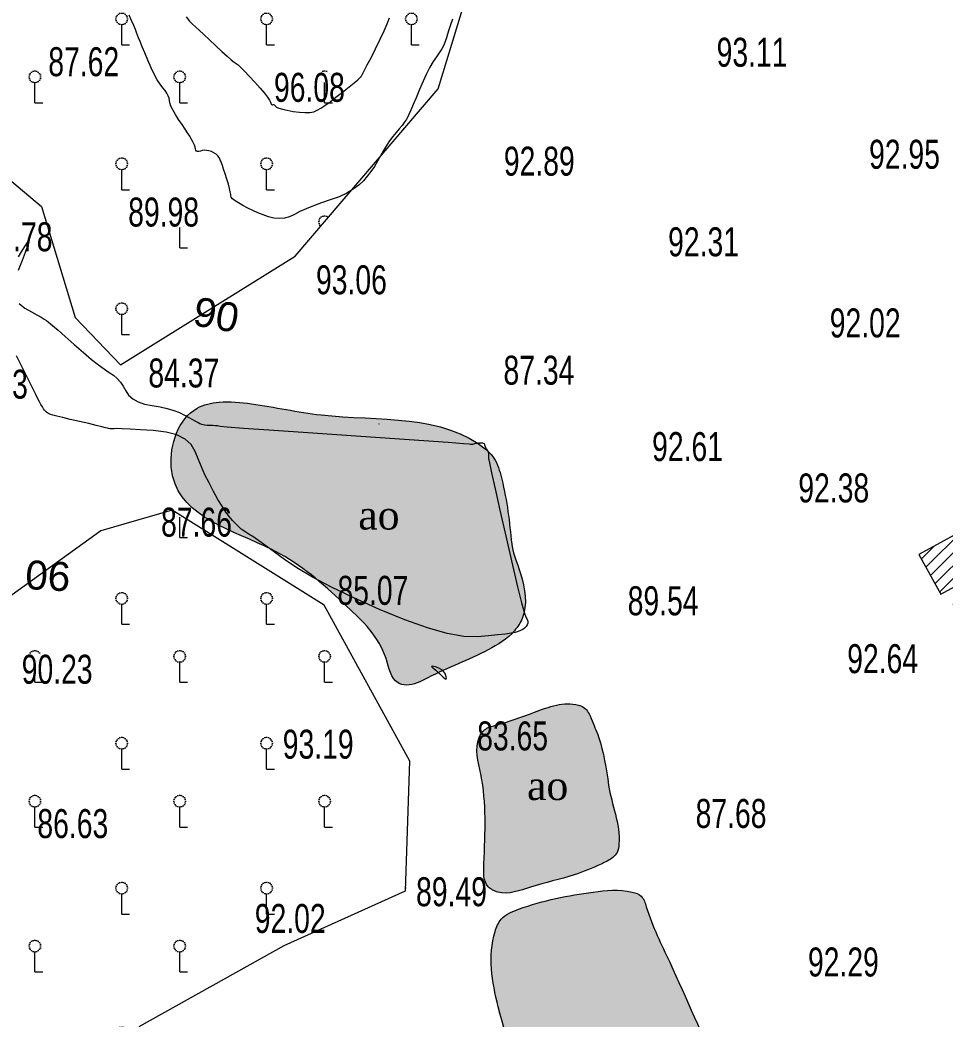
# Model space of a CAD drawing. Header units: metres. Extents: x 431726 to 434411, y 2469261 to 2472412.
# Drawn here: x 434132 to 434259.7, y 2471017.5 to 2471155.4 of the extents above; entities that cross this region are included whole.
import ezdxf
from ezdxf.enums import TextEntityAlignment as Align

# ---------------------------------------------------------------- set-up
doc = ezdxf.new("R2010")
doc.units = ezdxf.units.M
doc.header["$MEASUREMENT"] = 0
doc.linetypes.add('ACAD_ISO02W100', pattern=[15, 12, -3])
for name, color, linetype, lineweight in [('CAO DO', 8, 'Continuous', 18), ('ghi chu-ks', 8, 'Continuous', 18), ('hanh nha', 8, 'Continuous', 18), ('mat nuoc-ks', 8, 'DUONG_MEP_NUOC', 18), ('MH_DongMuc', 8, 'Continuous', 18), ('MH_DongMuc_Con', 8, 'Continuous', 18), ('nha cua-ks', 8, 'Continuous', 18), ('ranh gioi thuc vat-ks', 8, 'RAO_T_VAT', 18), ('thuc vat-ks', 8, 'Continuous', 18)]:
    doc.layers.add(name, color=color, linetype=linetype, lineweight=lineweight)
doc.styles.add('AO', font='VNTIMEI.TTF')
doc.styles.get("Standard").update_dxf_attribs({"font": 'arial.ttf'})
doc.linetypes.add('DUONG_MEP_NUOC', pattern='A,0.2,[130,ltypeshp.shx,S=0.15,R=0,X=0,Y=0.15],0.05,[130,ltypeshp.shx,S=0.15,R=0,X=0,Y=0.15],1', length=1.25)
doc.linetypes.add('RAO_T_VAT', pattern='A,0,[133,ltypeshp.shx,S=0.34,R=0,X=-0.17,Y=0],-2,[133,ltypeshp.shx,S=0.08,R=0,X=0,Y=0],-1.5,[133,ltypeshp.shx,S=0.08,R=0,X=0,Y=0],-1.5,[133,ltypeshp.shx,S=0.08,R=0,X=0,Y=0],-2', length=7)
pattern_1 = [(0, (14.8, 7.6), (0, 20), [0, -20]), (0, (14.76, 7.848), (0, 20), [0, -20]), (0, (14.648, 8.07), (0, 20), [0, -20]), (0, (14.47, 8.248), (0, 20), [0, -20]), (0, (14.248, 8.36), (0, 20), [0, -20]), (0, (14, 8.4), (0, 20), [0, -20]), (0, (13.752, 8.36), (0, 20), [0, -20]), (0, (13.53, 8.248), (0, 20), [0, -20]), (0, (13.352, 8.07), (0, 20), [0, -20]), (0, (13.24, 7.848), (0, 20), [0, -20]), (0, (13.2, 7.6), (0, 20), [0, -20]), (0, (13.24, 7.352), (0, 20), [0, -20]), (0, (13.352, 7.13), (0, 20), [0, -20]), (0, (13.53, 6.952), (0, 20), [0, -20]), (0, (13.752, 6.84), (0, 20), [0, -20]), (0, (14, 6.8), (0, 20), [0, -20]), (0, (14.248, 6.84), (0, 20), [0, -20]), (0, (14.47, 6.952), (0, 20), [0, -20]), (0, (14.648, 7.13), (0, 20), [0, -20]), (0, (14.76, 7.352), (0, 20), [0, -20]), (0, (6.76, 15.352), (0, 20), [0, -20]), (0, (6.648, 15.13), (0, 20), [0, -20]), (0, (6.47, 14.952), (0, 20), [0, -20]), (0, (6.248, 14.84), (0, 20), [0, -20]), (0, (6, 14.8), (0, 20), [0, -20]), (0, (5.752, 14.84), (0, 20), [0, -20]), (0, (5.53, 14.952), (0, 20), [0, -20]), (0, (5.352, 15.13), (0, 20), [0, -20]), (0, (5.24, 15.352), (0, 20), [0, -20]), (0, (5.2, 15.6), (0, 20), [0, -20]), (0, (5.24, 15.848), (0, 20), [0, -20]), (0, (5.352, 16.07), (0, 20), [0, -20]), (0, (5.53, 16.248), (0, 20), [0, -20]), (0, (5.752, 16.36), (0, 20), [0, -20]), (0, (6, 16.4), (0, 20), [0, -20]), (0, (6.248, 16.36), (0, 20), [0, -20]), (0, (6.47, 16.248), (0, 20), [0, -20]), (0, (6.648, 16.07), (0, 20), [0, -20]), (0, (6.76, 15.848), (0, 20), [0, -20]), (0, (6.8, 15.6), (0, 20), [0, -20]), (0, (14, 4), (0, 20), [1.086, -18.914]), (0, (6, 12), (0, 20), [1.086, -18.914]), (90, (14, 4), (-20, 1e-15), [2.8, -17.2]), (90, (6, 12), (-20, 1e-15), [2.8, -17.2])]

msp = doc.modelspace()

# ---------------------------------------------------------------- hatches: boundary and pattern name
at = {"layer": 'hanh nha', "lineweight": 0}
h = msp.add_hatch(dxfattribs=at)
h.set_pattern_fill('ANSI31', color=8, scale=10, style=0)
h.set_pattern_definition([(45, (0, 0), (-0.8838834765, 0.8838834765), [])])
h.paths.add_polyline_path([(434287.51, 2470973.12), (434280.17, 2470969.49), (434276.98, 2470975.93), (434284.33, 2470979.56)])
h.paths.add_polyline_path([(434289.18, 2470984.48), (434283.25, 2470981.55), (434284.26, 2470979.52), (434276.98, 2470975.93), (434272.57, 2470984.85), (434285.77, 2470991.38)])
h.paths.add_polyline_path([(434342.81, 2471076.36), (434338.38, 2471072.8), (434329.7, 2471083.59), (434334.13, 2471087.15)])
h.paths.add_polyline_path([(434341.68, 2471068.68), (434334.79, 2471063.14), (434330.92, 2471067.94), (434337.82, 2471073.48)])
h.paths.add_polyline_path([(434326.55, 2471064.42), (434337.82, 2471073.48), (434329.7, 2471083.59), (434318.43, 2471074.52)])
h.paths.add_polyline_path([(434307.17, 2471069.45), (434282.95, 2471056.19), (434275.58, 2471069.65), (434299.79, 2471082.91)])
h.paths.add_polyline_path([(434285.61, 2471082.79), (434280.71, 2471080.11), (434278.15, 2471084.79), (434283.04, 2471087.47)], flags=17)
h.paths.add_polyline_path([(434259.09, 2471076.16), (434290.13, 2471093.16), (434287.13, 2471098.63), (434256.09, 2471081.63)])
h.paths.add_polyline_path([(434280.92, 2471079.72), (434263.32, 2471070.09), (434260.55, 2471075.15), (434278.15, 2471084.79)])
h.paths.add_polyline_path([(434265.17, 2470970.99), (434266.72, 2470970.99), (434266.72, 2470971.83), (434265.17, 2470971.83)], flags=9)
h.paths.add_polyline_path([(434275.3, 2470971.03), (434276.85, 2470971.03), (434276.85, 2470971.87), (434275.3, 2470971.87)], flags=9)
h.paths.add_polyline_path([(434281.09, 2470973.6), (434282.65, 2470973.6), (434282.65, 2470974.44), (434281.09, 2470974.44)], flags=24)
h.paths.add_polyline_path([(434278.01, 2470981.07), (434285.94, 2470981.07), (434285.94, 2470987.27), (434278.01, 2470987.27)], flags=24)
h.paths.add_polyline_path([(434335.83, 2471079.1), (434337.38, 2471079.1), (434337.38, 2471079.94), (434335.83, 2471079.94)], flags=24)
h.paths.add_polyline_path([(434335.91, 2471067.76), (434337.47, 2471067.76), (434337.47, 2471068.6), (434335.91, 2471068.6)], flags=24)
h.paths.add_polyline_path([(434328.83, 2471074.52), (434330.38, 2471074.52), (434330.38, 2471075.36), (434328.83, 2471075.36)], flags=24)
h.paths.add_polyline_path([(434287.86, 2471066.1), (434295.79, 2471066.1), (434295.79, 2471072.3), (434287.86, 2471072.3)], flags=24)
h.paths.add_polyline_path([(434267.32, 2471074.89), (434275.24, 2471074.89), (434275.24, 2471081.09), (434267.32, 2471081.09)], flags=24)
h.paths.add_polyline_path([(434269.3, 2471084.56), (434277.22, 2471084.56), (434277.22, 2471090.76), (434269.3, 2471090.76)], flags=24)
h.paths.add_polyline_path([(434186.14, 2470973.56), (434187.7, 2470973.56), (434187.7, 2470974.4), (434186.14, 2470974.4)], flags=9)
at = {"layer": 'mat nuoc-ks', "linetype": 'ACAD_ISO02W100'}
h = msp.add_hatch(dxfattribs=at)
h.set_pattern_fill('MUDST', color=8, scale=10, style=0)
edge = h.paths.add_edge_path()
edge.add_spline(control_points=[(434252.41, 2470874.91), (434249.31, 2470876.21), (434245.82, 2470878.31), (434240.91, 2470880.78), (434234.82, 2470879.67), (434227.15, 2470878.97), (434221.24, 2470872.85), (434216.72, 2470868.68), (434211.58, 2470865.51), (434207.44, 2470862.52), (434203.35, 2470862.46), (434201.13, 2470862.55), (434199.05, 2470862.27), (434198.76, 2470860.54), (434198.32, 2470858.99), (434200.99, 2470854.29), (434208.98, 2470850.68), (434219.42, 2470844.39), (434230.07, 2470841.1), (434237.75, 2470836.82), (434242.69, 2470835.53), (434245.5, 2470835), (434247.52, 2470835.04), (434251.44, 2470839.08), (434256.88, 2470846.52), (434262.35, 2470856.22), (434265.06, 2470863.15), (434266.07, 2470866.13), (434266.1, 2470867.76), (434263.26, 2470869.61), (434258.79, 2470871.65), (434254.68, 2470873.96), (434252.41, 2470874.91)], knot_values=[0, 0, 0, 0, 10.083244, 12.398357, 16.054478, 28.061867, 34.398061, 40.89356, 46.515881, 52.63257, 55.578659, 58.391633, 59.706407, 61.100883, 63.041761, 64.430602, 76.552966, 88.080778, 101.324596, 109.627003, 114.332251, 116.499366, 118.316664, 120.01737, 132.694223, 146.495364, 153.124674, 154.905359, 156.040994, 157.644438, 164.150531, 171.518207, 171.518207, 171.518207, 171.518207], degree=3, periodic=0)
edge = h.paths.add_edge_path()
edge.add_spline(control_points=[(434260.55, 2470895.92), (434258, 2470896.92), (434254.66, 2470898.48), (434250.95, 2470900.46), (434249.16, 2470900.91), (434244.54, 2470900.77), (434242.23, 2470894.53), (434238.85, 2470890.4), (434238.61, 2470888.21), (434238.82, 2470886.6), (434241.01, 2470883.34), (434247.22, 2470880.48), (434253.72, 2470875.93), (434260.05, 2470873.89), (434263.11, 2470871.62), (434265.28, 2470871.13), (434266.37, 2470871.55), (434269.13, 2470874), (434269.15, 2470880.64), (434270.5, 2470885.97), (434271.4, 2470889.49), (434269.48, 2470891.77), (434265.79, 2470893.71), (434262.3, 2470895.23), (434260.55, 2470895.92)], knot_values=[0, 0, 0, 0, 8.212612, 11.063722, 12.561397, 13.72363, 24.56211, 28.084175, 29.72145, 30.99738, 32.88619, 41.125891, 50.815646, 56.760025, 60.783461, 62.158851, 63.145658, 64.182296, 73.034572, 80.502724, 81.935016, 83.131117, 88.855951, 94.507104, 94.507104, 94.507104, 94.507104], degree=3, periodic=0)
edge = h.paths.add_edge_path()
edge.add_spline(control_points=[(434281.45, 2470920.95), (434281.99, 2470924.94), (434283.98, 2470930.73), (434287.26, 2470936.61), (434287.6, 2470939.68), (434286.76, 2470941.48), (434278.25, 2470941.59), (434266.61, 2470946.57), (434254.15, 2470955.41), (434248.3, 2470963.15), (434246.14, 2470966.84), (434244.24, 2470968.61), (434240.42, 2470968.35), (434236.76, 2470967.55), (434233.23, 2470966.47), (434230.99, 2470964.32), (434232.84, 2470955.55), (434235.42, 2470944.5), (434238.86, 2470931.99), (434244.32, 2470923.77), (434251.71, 2470919.37), (434258.91, 2470914.58), (434265.3, 2470911.06), (434269.1, 2470908.18), (434272.28, 2470907.57), (434276.93, 2470908.06), (434278.48, 2470914.87), (434281.15, 2470918.82), (434281.45, 2470920.95)], knot_values=[0, 0, 0, 0, 12.073537, 18.101335, 19.945596, 21.172194, 23.512957, 42.674211, 60.3402, 68.133491, 71.530854, 73.281483, 75.509684, 82.310783, 84.919958, 86.391365, 91.1669, 108.551493, 123.138711, 129.029141, 137.666683, 148.468669, 155.054437, 159.633507, 162.45046, 164.654813, 172.871715, 179.306504, 179.306504, 179.306504, 179.306504], degree=3, periodic=0)
edge = h.paths.add_edge_path()
edge.add_spline(control_points=[(434228.66, 2471010.28), (434226.09, 2471015.18), (434222.94, 2471023.03), (434219.07, 2471030.67), (434217.98, 2471034.59), (434215.12, 2471035.55), (434209.35, 2471034.9), (434203.38, 2471033.75), (434198.37, 2471031.73), (434196.38, 2471026.87), (434198.22, 2471016.59), (434203.41, 2471002.91), (434212.29, 2470989.91), (434220.47, 2470981.23), (434223.1, 2470974.58), (434226.09, 2470972.32), (434230.46, 2470974.04), (434234.3, 2470975.53), (434239.81, 2470976), (434240.22, 2470979.28), (434236.91, 2470986.95), (434234.56, 2470998.09), (434230.27, 2471007.21), (434228.66, 2471010.28)], knot_values=[0, 0, 0, 0, 16.610174, 24.928491, 26.528305, 27.938527, 33.306561, 43.888616, 46.635895, 48.539921, 58.93532, 76.657237, 92.552693, 105.832641, 111.99502, 113.690098, 116.251334, 124.644351, 128.09371, 129.866389, 133.467988, 153.231462, 163.613617, 163.613617, 163.613617, 163.613617], degree=3, periodic=0)
edge = h.paths.add_edge_path()
edge.add_spline(control_points=[(434213.24, 2471049.82), (434212.9, 2471052.06), (434212.43, 2471055.3), (434210.96, 2471058.67), (434210.2, 2471060.45), (434207.38, 2471061.56), (434203.03, 2471059.82), (434199, 2471058.42), (434196.1, 2471057.66), (434194.58, 2471055.28), (434196.52, 2471048.66), (434196.16, 2471042.52), (434195.89, 2471035.94), (434198.95, 2471034.44), (434203.04, 2471036.11), (434207.81, 2471037.01), (434211.55, 2471038.6), (434213.62, 2471039.55), (434214.55, 2471040.55), (434215.02, 2471044.1), (434213.65, 2471047.09), (434213.24, 2471049.82)], knot_values=[0, 0, 0, 0, 6.796655, 9.559891, 11.296278, 12.175646, 18.320334, 24.008546, 25.635583, 26.901227, 31.972388, 44.377076, 47.595574, 49.116057, 53.70026, 59.923328, 63.943841, 65.823521, 66.697541, 67.892632, 76.167635, 76.167635, 76.167635, 76.167635], degree=3, periodic=0)
edge = h.paths.add_edge_path()
edge.add_spline(control_points=[(434199.78, 2471083.66), (434199.51, 2471086.66), (434199, 2471090.56), (434197.67, 2471094.89), (434190.89, 2471101.2), (434177.7, 2471099.61), (434165.69, 2471102.32), (434159.9, 2471102.91), (434154.31, 2471101.69), (434152.25, 2471095.82), (434154.41, 2471086.37), (434167.34, 2471083.65), (434176.4, 2471075.13), (434182.41, 2471069.51), (434183.19, 2471064.07), (434185.99, 2471063.39), (434190.12, 2471065.72), (434195.25, 2471067.53), (434199.82, 2471070.35), (434202.22, 2471073.97), (434201.42, 2471078.73), (434199.92, 2471082.06), (434199.78, 2471083.66)], knot_values=[0, 0, 0, 0, 9.054219, 11.939189, 13.11812, 36.448047, 46.195138, 50.674049, 53.819097, 62.673372, 65.080945, 82.485918, 94.252004, 103.239023, 106.966211, 108.143122, 111.259628, 120.450792, 124.953387, 126.929263, 133.145199, 137.969017, 137.969017, 137.969017, 137.969017], degree=3, periodic=0)
h.paths.add_polyline_path([(434233.53, 2470855.23), (434241.48, 2470855.23), (434241.48, 2470864.07), (434233.53, 2470864.07)], flags=24)
h.paths.add_polyline_path([(434252.09, 2470934.82), (434260.05, 2470934.82), (434260.05, 2470943.66), (434252.09, 2470943.66)], flags=24)
h.paths.add_polyline_path([(434217.64, 2470999.85), (434225.59, 2470999.85), (434225.59, 2471008.69), (434217.64, 2471008.69)], flags=24)
h.paths.add_polyline_path([(434200.88, 2471045.25), (434208.83, 2471045.25), (434208.83, 2471054.08), (434200.88, 2471054.08)], flags=24)
h.paths.add_polyline_path([(434177.58, 2471082.6), (434185.53, 2471082.6), (434185.53, 2471091.43), (434177.58, 2471091.43)], flags=24)
at = {"layer": 'thuc vat-ks'}
h = msp.add_hatch(dxfattribs=at)
h.set_pattern_fill('217B', color=8, scale=20, style=0, pattern_type=2)
h.set_pattern_definition(pattern_1)
h.paths.add_polyline_path([(434204.11, 2471195.81), (434134.17, 2471257.84), (434115.86, 2471258.71), (434087.54, 2471250.22), (434063.85, 2471220.88), (434047.61, 2471188.82), (434039.95, 2471148.09), (434049.8, 2471133.24), (434042.14, 2471113.84), (434033.92, 2471092.79), (434035.29, 2471075.02), (434045.97, 2471066), (434064.85, 2471093.34), (434071.15, 2471101.81), (434081.82, 2471092.79), (434096.6, 2471068.46), (434111.1, 2471062.17), (434120.68, 2471069.01), (434124.79, 2471082.13), (434119.04, 2471108.64), (434117.12, 2471132.15), (434122.87, 2471139.8), (434134.91, 2471129.69), (434139.57, 2471114.38), (434145.86, 2471107.82), (434169.95, 2471122.86), (434189.68, 2471145.95), (434200.9, 2471182.58)])
h = msp.add_hatch(dxfattribs=at)
h.set_pattern_fill('217B', color=8, scale=20, style=0, pattern_type=2)
h.set_pattern_definition(pattern_1)
h.paths.add_polyline_path([(434088.92, 2471042.93), (434057.52, 2471042.93), (434035.63, 2471032.57), (434028.43, 2471017.04), (434025.26, 2470998.62), (434028.71, 2470983.66), (434043.26, 2470962.93), (434063.71, 2470956.97), (434083.03, 2470956.4), (434106.9, 2470946.61), (434112.31, 2470943), (434116.86, 2470927.54), (434121.97, 2470913.92), (434127.09, 2470911.08), (434134.47, 2470917.04), (434133.19, 2470937.04), (434127.66, 2470969.32), (434124.32, 2470995.14), (434134.55, 2471007.39), (434148.41, 2471016.47), (434168.44, 2471027.69), (434185.21, 2471035.23), (434185.81, 2471053.13), (434173.94, 2471074.65), (434152.99, 2471087.75), (434143.13, 2471084.94), (434130.04, 2471075.49), (434116.95, 2471057.79), (434113.53, 2471042.71), (434109.3, 2471038.89), (434103.86, 2471038.48)])

# ---------------------------------------------------------------- linework, layer by layer
at = {"layer": 'mat nuoc-ks', "color": 8, "lineweight": 0}
for points, start_tangent, end_tangent in [([(434199.78, 2471083.66), (434198.34, 2471092.6), (434197.2, 2471095.25), (434196.36, 2471096.08), (434173.54, 2471100.93), (434163.92, 2471102.45), (434159.44, 2471102.67), (434156.41, 2471101.84), (434152.85, 2471093.73), (434153.38, 2471091.39), (434167.86, 2471081.74), (434177.11, 2471074.47), (434182.5, 2471067.27), (434184.16, 2471063.94), (434185.3, 2471063.63), (434188.26, 2471064.62), (434196.6, 2471068.48), (434200.24, 2471071.13), (434201.3, 2471072.8), (434201.07, 2471079.01), (434199.78, 2471083.66)], (-0.087753, 0.996142), (-0.087753, 0.996142)), ([(434213.24, 2471049.82), (434211.84, 2471056.47), (434210.81, 2471059.03), (434209.87, 2471060.5), (434209.07, 2471060.86), (434203.01, 2471059.87), (434197.61, 2471058.07), (434196.11, 2471057.44), (434195.38, 2471056.4), (434195.58, 2471051.34), (434196.01, 2471038.94), (434196.61, 2471035.78), (434197.94, 2471035.04), (434202.47, 2471035.74), (434208.47, 2471037.41), (434212.2, 2471038.91), (434213.83, 2471039.84), (434214.4, 2471040.5), (434214.67, 2471041.67), (434213.24, 2471049.82)], (-0.148836, 0.988862), (-0.148836, 0.988862)), ([(434228.66, 2471010.28), (434221.67, 2471025.35), (434218.44, 2471033.01), (434217.75, 2471034.46), (434216.48, 2471035.05), (434211.11, 2471035.05), (434200.8, 2471032.67), (434198.41, 2471031.31), (434197.56, 2471029.6), (434197.99, 2471019.22), (434204.29, 2471002.65), (434213.15, 2470989.46), (434221.15, 2470978.85), (434224.44, 2470973.65), (434225.88, 2470972.75), (434228.4, 2470973.23), (434236.44, 2470975.63), (434239.67, 2470976.83), (434240.03, 2470978.56), (434239.08, 2470982.03), (434232.96, 2471000.83), (434228.66, 2471010.28)], (-0.464252, 0.885703), (-0.464252, 0.885703))]:
    msp.add_spline(points, degree=3, dxfattribs=dict(at, start_tangent=start_tangent, end_tangent=end_tangent))
at = {"layer": 'MH_DongMuc_Con', "color": 8, "lineweight": 0}
for points, elevation in [([(434191.68, 2471155.57), (434191.4, 2471154.78), (434191.17, 2471154.08), (434190.98, 2471153.48), (434190.84, 2471152.97), (434190.69, 2471152.49), (434190.47, 2471151.99), (434190.2, 2471151.47), (434189.86, 2471150.92), (434189.46, 2471150.35), (434189.02, 2471149.71), (434188.57, 2471148.93), (434188.1, 2471148.03), (434187.62, 2471147), (434187.12, 2471145.84), (434186.65, 2471144.71), (434186.25, 2471143.76), (434185.92, 2471142.99), (434185.66, 2471142.4), (434185.46, 2471142), (434185.27, 2471141.66), (434185.02, 2471141.28), (434184.71, 2471140.86), (434184.33, 2471140.4), (434183.89, 2471139.9), (434183.43, 2471139.35), (434182.99, 2471138.75), (434182.56, 2471138.11), (434182.14, 2471137.43), (434181.74, 2471136.69), (434181.33, 2471135.95), (434180.89, 2471135.23), (434180.42, 2471134.54), (434179.92, 2471133.87), (434179.38, 2471133.24), (434178.75, 2471132.63), (434177.98, 2471132.07), (434177.07, 2471131.54), (434176.01, 2471131.05), (434174.8, 2471130.61), (434173.58, 2471130.19), (434172.47, 2471129.78), (434171.49, 2471129.38), (434170.62, 2471128.99), (434169.87, 2471128.6), (434169.17, 2471128.29), (434168.47, 2471128.1), (434167.75, 2471128.04), (434167.02, 2471128.1), (434166.29, 2471128.29), (434165.55, 2471128.56), (434164.82, 2471128.84), (434164.11, 2471129.16), (434163.41, 2471129.49), (434162.73, 2471129.85), (434162.12, 2471130.2), (434161.65, 2471130.5), (434161.32, 2471130.76), (434161.12, 2471130.98), (434161.07, 2471131.16), (434161.06, 2471131.37), (434161, 2471131.71), (434160.89, 2471132.18), (434160.73, 2471132.76), (434160.51, 2471133.48), (434160.29, 2471134.2), (434160.08, 2471134.84), (434159.9, 2471135.37), (434159.75, 2471135.82), (434159.62, 2471136.16), (434159.47, 2471136.45), (434159.28, 2471136.7), (434159.03, 2471136.92), (434158.74, 2471137.11), (434158.4, 2471137.27), (434158.04, 2471137.38), (434157.71, 2471137.45), (434157.41, 2471137.47), (434157.13, 2471137.43), (434156.88, 2471137.35), (434156.66, 2471137.28), (434156.48, 2471137.27), (434156.34, 2471137.34), (434156.24, 2471137.47), (434156.18, 2471137.67), (434156.13, 2471137.91), (434156.04, 2471138.17), (434155.93, 2471138.44), (434155.78, 2471138.74), (434155.61, 2471139.05), (434155.39, 2471139.41), (434155.1, 2471139.86), (434154.75, 2471140.39), (434154.34, 2471141.01), (434153.87, 2471141.72), (434153.41, 2471142.42), (434153.06, 2471143.04), (434152.8, 2471143.56), (434152.65, 2471143.99), (434152.59, 2471144.34), (434152.55, 2471144.65), (434152.44, 2471144.98), (434152.25, 2471145.33), (434152, 2471145.7), (434151.67, 2471146.1), (434151.3, 2471146.58), (434150.9, 2471147.19), (434150.49, 2471147.95), (434150.06, 2471148.84), (434149.6, 2471149.88), (434149.18, 2471150.9), (434148.82, 2471151.76), (434148.54, 2471152.46), (434148.33, 2471152.99), (434148.19, 2471153.36), (434148.06, 2471153.7), (434147.89, 2471154.15), (434147.66, 2471154.7), (434147.38, 2471155.36), (434147.05, 2471156.13)], 94), ([(434154.92, 2471155.89), (434155.38, 2471155.3), (434155.77, 2471154.89), (434156.18, 2471154.51), (434156.71, 2471154.03), (434157.35, 2471153.43), (434158.11, 2471152.72), (434158.98, 2471151.9), (434159.84, 2471151.09), (434160.56, 2471150.45), (434161.12, 2471149.95), (434161.54, 2471149.62), (434161.82, 2471149.43), (434162.08, 2471149.24), (434162.47, 2471148.89), (434162.98, 2471148.38), (434163.61, 2471147.7), (434164.37, 2471146.87), (434165.11, 2471146.03), (434165.7, 2471145.33), (434166.13, 2471144.78), (434166.41, 2471144.38), (434166.53, 2471144.12), (434166.58, 2471143.96), (434166.64, 2471143.84), (434166.7, 2471143.77), (434166.76, 2471143.74), (434166.83, 2471143.75), (434166.91, 2471143.78), (434166.98, 2471143.77), (434167.06, 2471143.72), (434167.14, 2471143.65), (434167.22, 2471143.54), (434167.38, 2471143.41), (434167.71, 2471143.28), (434168.2, 2471143.14), (434168.86, 2471142.99), (434169.69, 2471142.83), (434170.54, 2471142.7), (434171.3, 2471142.66), (434171.97, 2471142.69), (434172.53, 2471142.79), (434173, 2471142.98), (434173.48, 2471143.26), (434174.07, 2471143.65), (434174.77, 2471144.15), (434175.58, 2471144.77), (434176.51, 2471145.5), (434177.39, 2471146.21), (434178.09, 2471146.78), (434178.59, 2471147.2), (434178.9, 2471147.47), (434179.02, 2471147.6), (434179.05, 2471147.65), (434179.08, 2471147.7), (434179.12, 2471147.76), (434179.16, 2471147.81), (434179.2, 2471147.87), (434179.31, 2471148.06), (434179.55, 2471148.52), (434179.92, 2471149.24), (434180.43, 2471150.23), (434181.06, 2471151.48), (434181.71, 2471152.79), (434182.25, 2471153.94), (434182.68, 2471154.92), (434183, 2471155.74)], 96), ([(434131.74, 2471122.74), (434132.3, 2471123.67), (434132.71, 2471124.33), (434132.96, 2471124.73), (434133.07, 2471124.87), (434133.09, 2471124.88), (434133.12, 2471124.88), (434133.14, 2471124.88), (434133.16, 2471124.88), (434133.18, 2471124.87), (434133.19, 2471124.86), (434133.2, 2471124.84), (434133.2, 2471124.82), (434133.21, 2471124.79), (434133.2, 2471124.77), (434133.14, 2471124.59), (434132.96, 2471124.11), (434132.66, 2471123.33), (434132.24, 2471122.25), (434131.7, 2471120.86)], 84), ([(434131.83, 2471116.31), (434132.65, 2471115.67), (434133.55, 2471115.16), (434134.3, 2471114.74), (434134.89, 2471114.4), (434135.32, 2471114.15), (434135.6, 2471113.97), (434135.91, 2471113.74), (434136.45, 2471113.28), (434137.22, 2471112.62), (434138.22, 2471111.74), (434139.44, 2471110.65), (434140.71, 2471109.53), (434141.83, 2471108.59), (434142.79, 2471107.82), (434143.61, 2471107.22), (434144.28, 2471106.78), (434144.85, 2471106.41), (434145.36, 2471105.96), (434145.82, 2471105.46), (434146.22, 2471104.89), (434146.57, 2471104.26), (434146.96, 2471103.65), (434147.53, 2471103.14), (434148.26, 2471102.73), (434149.15, 2471102.42), (434150.21, 2471102.21), (434151.3, 2471102.03), (434152.29, 2471101.81), (434153.18, 2471101.55), (434153.98, 2471101.25), (434154.67, 2471100.9), (434155.27, 2471100.56), (434155.79, 2471100.27), (434156.21, 2471100.04), (434156.55, 2471099.87), (434156.81, 2471099.74), (434157.03, 2471099.66), (434157.25, 2471099.6), (434157.49, 2471099.55), (434157.74, 2471099.53), (434158, 2471099.53), (434158.28, 2471099.53), (434158.57, 2471099.51), (434158.89, 2471099.48), (434159.23, 2471099.44), (434159.58, 2471099.39), (434160.58, 2471099.29), (434162.82, 2471099.11), (434166.31, 2471098.86), (434171.05, 2471098.52), (434177.04, 2471098.11), (434183.01, 2471097.7), (434187.7, 2471097.38), (434191.09, 2471097.14), (434193.19, 2471096.98), (434194, 2471096.91), (434194.17, 2471096.89), (434194.33, 2471096.89), (434194.48, 2471096.9), (434194.64, 2471096.92), (434194.78, 2471096.96), (434194.93, 2471097.01)], 84), ([(434194.93, 2471097.01), (434195.09, 2471097.04), (434195.26, 2471097.06), (434195.44, 2471097.08), (434195.63, 2471097.08), (434195.8, 2471097.06), (434195.93, 2471097.03), (434196.03, 2471096.97), (434196.09, 2471096.88), (434196.12, 2471096.78), (434196.13, 2471096.66), (434196.17, 2471096.54), (434196.22, 2471096.42), (434196.29, 2471096.3), (434196.38, 2471096.18), (434196.47, 2471096.07), (434196.54, 2471095.95), (434196.59, 2471095.84), (434196.62, 2471095.73), (434196.63, 2471095.62), (434196.64, 2471095.51), (434196.64, 2471095.37), (434196.65, 2471095.23), (434196.66, 2471095.07), (434196.67, 2471094.89), (434196.78, 2471094.31), (434197.08, 2471092.93), (434197.56, 2471090.74), (434198.23, 2471087.76), (434199.08, 2471083.99), (434199.95, 2471080.2), (434200.67, 2471077.2), (434201.22, 2471074.99), (434201.62, 2471073.56), (434201.87, 2471072.92), (434202, 2471072.68), (434202.06, 2471072.43), (434202.06, 2471072.19), (434201.98, 2471071.96), (434201.84, 2471071.72), (434201.63, 2471071.5), (434201.38, 2471071.31), (434201.08, 2471071.14), (434200.74, 2471071), (434200.34, 2471070.88), (434199.8, 2471070.77), (434199, 2471070.66), (434197.96, 2471070.54), (434196.67, 2471070.42), (434195.12, 2471070.3), (434193.25, 2471070.34), (434190.96, 2471070.75), (434188.25, 2471071.51), (434185.12, 2471072.62), (434181.58, 2471074.08), (434178.06, 2471075.67), (434174.99, 2471077.15), (434172.36, 2471078.53), (434170.19, 2471079.8), (434168.47, 2471080.96), (434167.08, 2471081.99), (434165.91, 2471082.84), (434164.96, 2471083.52), (434164.23, 2471084.04), (434163.71, 2471084.38), (434163.33, 2471084.61), (434163.02, 2471084.81), (434162.78, 2471084.97), (434162.61, 2471085.08), (434162.51, 2471085.16), (434162.4, 2471085.25), (434162.23, 2471085.41), (434161.99, 2471085.65), (434161.68, 2471085.96), (434161.3, 2471086.35), (434160.87, 2471086.85), (434160.39, 2471087.5), (434159.86, 2471088.31), (434159.29, 2471089.26), (434158.68, 2471090.37), (434158.06, 2471091.54), (434157.5, 2471092.67), (434157, 2471093.77), (434156.54, 2471094.85), (434156.14, 2471095.88), (434155.6, 2471096.82), (434154.76, 2471097.57), (434153.6, 2471098.15), (434152.13, 2471098.55), (434150.35, 2471098.77), (434148.59, 2471098.88), (434147.17, 2471098.97), (434146.09, 2471099.02), (434145.35, 2471099.04), (434144.95, 2471099.02), (434144.73, 2471099.01), (434144.53, 2471099), (434144.35, 2471099.01), (434144.18, 2471099.04), (434144.03, 2471099.08), (434143.77, 2471099.16), (434143.25, 2471099.29), (434142.48, 2471099.48), (434141.46, 2471099.72), (434140.19, 2471100.01), (434138.91, 2471100.3), (434137.87, 2471100.55), (434137.07, 2471100.74), (434136.5, 2471100.89), (434136.18, 2471100.98), (434135.98, 2471101.06), (434135.79, 2471101.17), (434135.63, 2471101.29), (434135.48, 2471101.43), (434135.34, 2471101.59), (434135.2, 2471101.78), (434135.05, 2471102.04), (434134.86, 2471102.35), (434134.66, 2471102.73), (434134.44, 2471103.15), (434134.13, 2471103.76), (434133.68, 2471104.65), (434133.1, 2471105.84), (434132.37, 2471107.32), (434131.5, 2471109.1)], 84), ([(434181.52, 2471099.68), (434181.52, 2471099.68), (434181.52, 2471099.68), (434181.52, 2471099.68), (434181.53, 2471099.68), (434181.54, 2471099.68), (434181.54, 2471099.68), (434181.54, 2471099.68), (434181.54, 2471099.68), (434181.54, 2471099.68), (434181.54, 2471099.68), (434181.54, 2471099.68), (434181.53, 2471099.68), (434181.53, 2471099.68), (434181.52, 2471099.68), (434181.52, 2471099.68)], 86), ([(434190.6, 2471064.51), (434190.74, 2471064.43), (434190.82, 2471064.47), (434190.83, 2471064.62), (434190.77, 2471064.9), (434190.65, 2471065.22), (434190.46, 2471065.5), (434190.2, 2471065.74), (434189.87, 2471065.93), (434189.46, 2471066.09), (434189.1, 2471066.2), (434188.88, 2471066.23), (434188.8, 2471066.19), (434188.87, 2471066.08), (434189.08, 2471065.9), (434189.36, 2471065.67), (434189.63, 2471065.44), (434189.89, 2471065.2), (434190.15, 2471064.96), (434190.39, 2471064.7), (434190.6, 2471064.51)], 84)]:
    msp.add_lwpolyline(points, dxfattribs=dict(at, elevation=elevation))
at = {"layer": 'nha cua-ks', "color": 8, "lineweight": 0, "extrusion": (0, 0, -1)}
msp.add_lwpolyline([(-434259.09, 2471076.16), (-434290.13, 2471093.16), (-434287.13, 2471098.63), (-434256.09, 2471081.63)], close=True, dxfattribs=at)
at = {"layer": 'ranh gioi thuc vat-ks', "color": 8, "lineweight": 0, "ltscale": 3}
for points in [[(434122.87, 2471139.8), (434134.91, 2471129.69), (434139.57, 2471114.38), (434145.86, 2471107.82), (434169.95, 2471122.86), (434189.68, 2471145.95), (434200.9, 2471182.58), (434204.11, 2471195.81), (434134.17, 2471257.84), (434115.86, 2471258.71)], [(434148.41, 2471016.47), (434168.44, 2471027.69), (434185.21, 2471035.23), (434185.81, 2471053.13), (434173.94, 2471074.65), (434152.99, 2471087.75), (434143.13, 2471084.94), (434130.04, 2471075.49), (434116.95, 2471057.79), (434113.53, 2471042.71), (434109.3, 2471038.89), (434103.86, 2471038.48), (434088.92, 2471042.93), (434057.52, 2471042.93), (434035.63, 2471032.57), (434028.43, 2471017.04)]]:
    msp.add_lwpolyline(points, dxfattribs=at)

# ---------------------------------------------------------------- texts
at = {"layer": 'CAO DO', "color": 8, "lineweight": 0, "width": 0.7}
for s, p in [('93.11', (434228.15, 2471149, 93.11)), ('87.62', (434135.87, 2471147.69, 87.62)), ('96.08', (434167.03, 2471144.15, 96.08)), ('92.95', (434249.2, 2471134.91, 92.95)), ('92.89', (434198.77, 2471133.96, 92.89)), ('89.98', (434146.9, 2471126.93, 89.98)), ('87.78', (434126.66, 2471123.52, 87.78)), ('92.31', (434221.45, 2471122.82, 92.31)), ('93.06', (434172.83, 2471117.58, 93.06)), ('92.02', (434243.77, 2471111.62, 92.02)), ('84.37', (434149.69, 2471104.71, 84.37)), ('87.34', (434198.72, 2471105.1, 87.34)), ('88.03', (434123.26, 2471103.17, 88.03)), ('92.61', (434219.24, 2471094.55, 92.61)), ('92.38', (434239.43, 2471088.84, 92.38)), ('87.66', (434151.44, 2471084.12, 87.66)), ('85.07', (434175.8, 2471074.7, 85.07)), ('89.54', (434215.87, 2471073.26, 89.54)), ('92.64', (434246.18, 2471065.27, 92.64)), ('90.23', (434132.2, 2471063.81, 90.23)), ('93.19', (434168.24, 2471053.46, 93.19)), ('83.65', (434195.09, 2471054.6, 83.65)), ('87.68', (434225.25, 2471043.9, 87.68)), ('86.63', (434134.36, 2471042.5, 86.63)), ('89.49', (434186.65, 2471033.09, 89.49)), ('92.02', (434164.38, 2471029.4, 92.02)), ('92.29', (434240.76, 2471023.39, 92.29))]:
    msp.add_text(s, height=4, dxfattribs=at).set_placement(p)
at = {"layer": 'ghi chu-ks', "color": 8, "char_height": 4, "width": 24.3841, "attachment_point": 1, "style": 'AO'}
for insert in [(434178.67, 2471089.1), (434201.97, 2471051.75)]:
    msp.add_mtext('ao', dxfattribs=dict(at, insert=insert))
at = {"layer": 'MH_DongMuc', "color": 8, "lineweight": 0}
for rotation, p in [(349.7284, (434159.07, 2471114.76, 90)), (176.859, (434135.82, 2471078.72, 90))]:
    msp.add_text('90', height=4, rotation=rotation, dxfattribs=at).set_placement(p, align=Align.MIDDLE)

doc.saveas('drawing.dxf')
